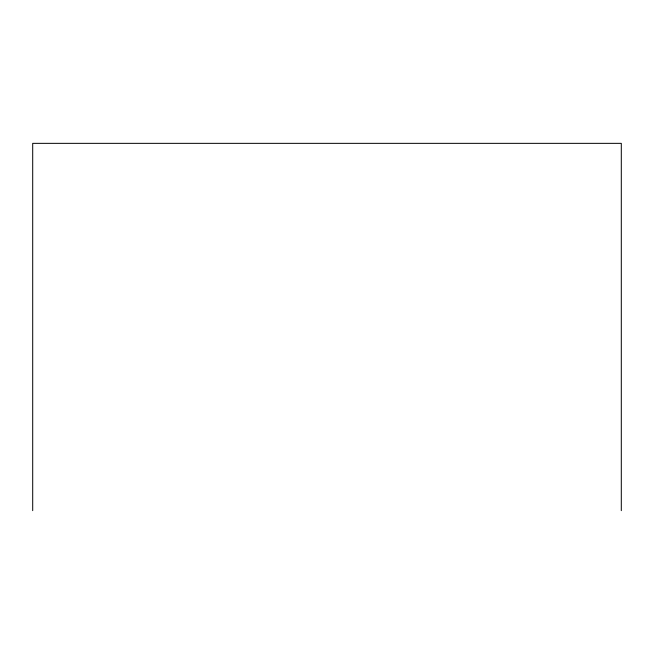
<?xml version="1.0" encoding="UTF-8"?>
<svg xmlns="http://www.w3.org/2000/svg" width="654" height="654" viewBox="0 0 654 654"><rect width="100%" height="100%" fill="white"/><g stroke="black" fill="none" stroke-linecap="round" stroke-linejoin="round"><path stroke-width="0.98" d="M621.3 510.651L621.3 143.349L32.7 143.349L32.7 510.651"/></g></svg>
